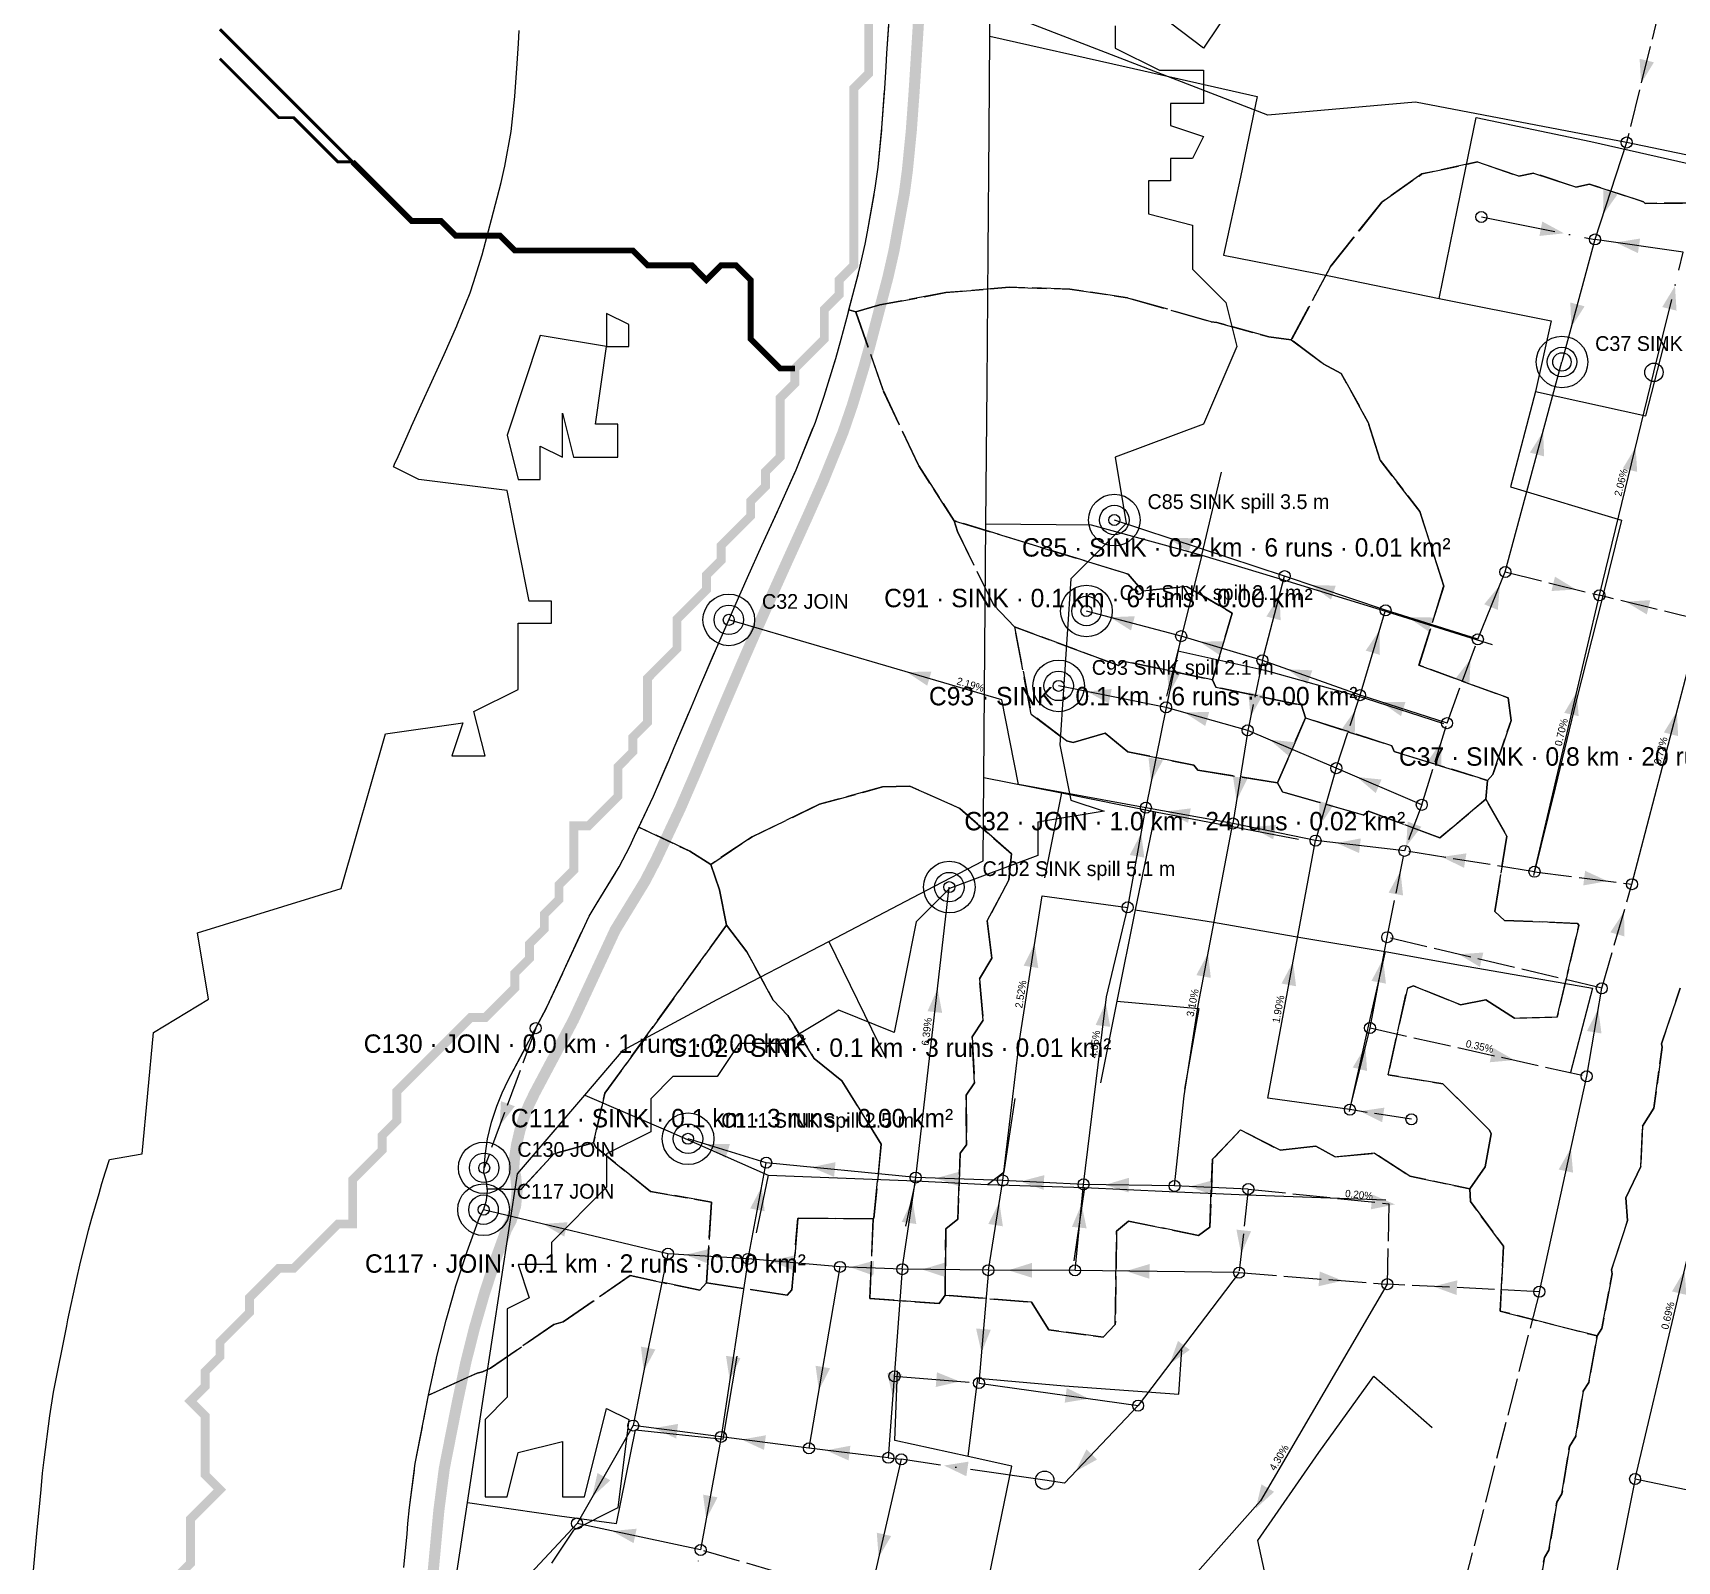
# Model space of a CAD drawing. Header units: metres. Extents: x 442821 to 452274, y 2561971 to 2571293.
# Drawn here: x 449825.1 to 450271.3, y 2568885.6 to 2569300.1 of the extents above; entities that cross this region are included whole.
import ezdxf
from ezdxf.enums import TextEntityAlignment as Align

# ---------------------------------------------------------------- set-up
doc = ezdxf.new("R2010")
doc.units = ezdxf.units.M
doc.header["$LTSCALE"] = 8
doc.linetypes.add('DASHDOT', pattern=[3.556, 2.54, -0.508, 0, -0.508])
doc.linetypes.add('DASHED', pattern=[1.524, 1.27, -0.254])
for name, color, linetype in [('A_ARROWS', 7, 'Continuous'), ('A_BUILT_2006', 252, 'Continuous'), ('A_CATCH_LABEL', 7, 'Continuous'), ('A_CATCHMENTS', 7, 'Continuous'), ('A_ENVELOPE', 3, 'Continuous'), ('A_GRADIENT', 8, 'Continuous'), ('A_JUNCTIONS', 8, 'Continuous'), ('A_MAIN_PIPE', 5, 'Continuous'), ('A_OUTLET_LABEL', 7, 'Continuous'), ('A_OUTLETS', 7, 'Continuous'), ('A_RUNS', 7, 'Continuous'), ('A_STREAMS', 5, 'Continuous'), ('A_WADI', 4, 'Continuous')]:
    doc.layers.add(name, color=color, linetype=linetype)

msp = doc.modelspace()

# ---------------------------------------------------------------- linework, layer by layer
at = {"layer": 'A_ARROWS', "color": 2}
for points in [[(450261.51, 2569286.41), (450261.1, 2569293.1), (450264.98, 2569292.15)], [(450117.42, 2569141.6), (450124.12, 2569141.89), (450123.09, 2569138.02)], [(450141.69, 2569134.99), (450148.4, 2569135.08), (450147.26, 2569131.25)], [(450165.58, 2569127.48), (450172.28, 2569127.21), (450170.94, 2569123.44)], [(450183.89, 2569116.35), (450183.81, 2569109.65), (450180.01, 2569110.89)], [(450190.87, 2569118.66), (450197.57, 2569118.6), (450196.35, 2569114.79)], [(450207.29, 2569107.84), (450207.31, 2569101.14), (450203.48, 2569102.32)], [(449951.78, 2569003.65), (449952.12, 2569010.35), (449955.88, 2569008.96)], [(450194.77, 2568982.33), (450188.19, 2568981.01), (450188.61, 2568984.99)], [(450152.98, 2568968.92), (450151.69, 2568975.5), (450155.67, 2568975.06)], [(450025.2, 2568967.04), (450031.75, 2568968.48), (450031.4, 2568964.49)], [(450046.88, 2568965.29), (450053.36, 2568967.04), (450053.2, 2568963.05)], [(450066.36, 2568964.69), (450072.79, 2568966.61), (450072.74, 2568962.61)], [(450089.79, 2568964.47), (450096.19, 2568966.46), (450096.18, 2568962.46)], [(450121.71, 2568964.25), (450128.13, 2568966.16), (450128.08, 2568962.16)], [(450180.53, 2568961.64), (450173.99, 2568960.14), (450174.3, 2568964.13)], [(450205.14, 2568960.07), (450211.63, 2568961.75), (450211.43, 2568957.76)], [(450082.52, 2568942.13), (450081.05, 2568948.67), (450085.04, 2568948.34)], [(449990.86, 2568937.1), (449990.12, 2568943.76), (449994.04, 2568943)], [(450014.2, 2568934.63), (450013.19, 2568941.26), (450017.14, 2568940.66)], [(450133.56, 2568939), (450135.84, 2568945.3), (450139.03, 2568942.88)], [(450038.39, 2568931.92), (450037.5, 2568938.57), (450041.44, 2568937.89)], [(450058.45, 2568930.08), (450056.93, 2568936.61), (450060.92, 2568936.31)], [(450076.65, 2568934.29), (450070.11, 2568932.81), (450070.43, 2568936.8)], [(450111.7, 2568929.64), (450105.09, 2568928.56), (450105.65, 2568932.52)], [(449993.58, 2568921.63), (450000.18, 2568922.79), (449999.67, 2568918.83)], [(450017.42, 2568918.55), (450024.02, 2568919.71), (450023.51, 2568915.74)], [(450040.33, 2568915.63), (450046.93, 2568916.86), (450046.45, 2568912.89)], [(450108.04, 2568909.89), (450111, 2568915.9), (450113.9, 2568913.15)], [(450072.37, 2568911.5), (450078.99, 2568912.55), (450078.41, 2568908.6)], [(449976.87, 2568902.94), (449978.32, 2568909.48), (449981.79, 2568907.49)], [(450156.97, 2568899.86), (450158.48, 2568906.39), (450161.93, 2568904.37)], [(450007.81, 2568896.93), (450006.98, 2568903.59), (450010.91, 2568902.88)], [(449982.27, 2568893.75), (449988.94, 2568894.36), (449988.11, 2568890.45)], [(450054.62, 2568886.59), (450054.11, 2568893.28), (450058.01, 2568892.38)]]:
    msp.add_solid(points, dxfattribs=at)
at = {"layer": 'A_ARROWS', "color": 4}
for points in [[(450251.18, 2569250.81), (450251.26, 2569257.51), (450255.07, 2569256.27)], [(450240.58, 2569245.75), (450233.91, 2569245.04), (450234.69, 2569248.96)], [(450254.6, 2569243.27), (450261.23, 2569244.34), (450260.65, 2569240.38)], [(450270.7, 2569231.48), (450271.12, 2569224.79), (450267.24, 2569225.74)], [(450242.57, 2569220.29), (450242.3, 2569226.99), (450246.17, 2569225.95)], [(450234.92, 2569191.94), (450235.19, 2569185.24), (450231.33, 2569186.28)], [(450260.02, 2569187.74), (450260.44, 2569181.05), (450256.55, 2569182)], [(450243.87, 2569149.13), (450237.18, 2569148.73), (450238.14, 2569152.61)], [(450223.19, 2569150.3), (450222.62, 2569143.61), (450218.92, 2569145.13)], [(450257.31, 2569145.83), (450264, 2569146.25), (450263.05, 2569142.37)], [(450133.42, 2569120.98), (450132.79, 2569127.66), (450136.7, 2569126.83)], [(450111.19, 2569121.45), (450117.86, 2569122.16), (450117.07, 2569118.23)], [(450155.53, 2569114.61), (450154.9, 2569121.28), (450158.81, 2569120.46)], [(450244.07, 2569121.46), (450244.55, 2569114.77), (450240.66, 2569115.68)], [(450137.62, 2569115.76), (450144.32, 2569115.95), (450143.23, 2569112.1)], [(450271.22, 2569116.06), (450271.55, 2569109.36), (450267.68, 2569110.37)], [(450160.69, 2569108.4), (450167.36, 2569107.72), (450165.79, 2569104.04)], [(450184.39, 2569098.27), (450191.06, 2569097.59), (450189.49, 2569093.91)], [(450252.41, 2569070.03), (450245.81, 2569068.86), (450246.31, 2569072.83)], [(450256.86, 2569061.73), (450257, 2569055.03), (450253.16, 2569056.14)], [(450249.87, 2569035.35), (450250.76, 2569028.7), (450246.82, 2569029.38)], [(450227.13, 2569021.47), (450220.45, 2569020.9), (450221.32, 2569024.81)], [(450242.46, 2568997.62), (450243.04, 2568990.94), (450239.13, 2568991.8)]]:
    msp.add_solid(points, dxfattribs=at)
at = {"layer": 'A_ARROWS', "color": 3}
for points in [[(450133.25, 2569163.14), (450139.95, 2569163.04), (450138.7, 2569159.24)], [(450163.39, 2569147.49), (450163.69, 2569140.79), (450159.82, 2569141.81)], [(450171.94, 2569150.34), (450178.64, 2569150.18), (450177.36, 2569146.39)], [(450190.54, 2569138.11), (450190.61, 2569131.41), (450186.78, 2569132.56)], [(450198.36, 2569141.55), (450205.06, 2569141.54), (450203.87, 2569137.72)], [(450215.24, 2569130.29), (450214.91, 2569123.59), (450211.15, 2569124.97)], [(450070.6, 2569040.87), (450071.85, 2569034.28), (450067.88, 2569034.74)], [(450070.12, 2568989.43), (450076.58, 2568991.22), (450076.45, 2568987.22)], [(450063.78, 2568983.63), (450064.84, 2568977.01), (450060.88, 2568977.59)], [(449963.54, 2568977.04), (449970.22, 2568977.5), (449969.3, 2568973.61)], [(450002.17, 2568968.66), (450008.68, 2568970.24), (450008.43, 2568966.25)], [(450273.31, 2568964.49), (450273.78, 2568957.8), (450269.89, 2568958.73)]]:
    msp.add_solid(points, dxfattribs=at)
at = {"layer": 'A_ARROWS', "color": 1}
for points in [[(450062.22, 2569126.75), (450068.92, 2569126.87), (450067.79, 2569123.03)], [(450128.53, 2569096.91), (450127.84, 2569103.58), (450131.76, 2569102.79)], [(450151.73, 2569091.82), (450150.75, 2569098.45), (450154.7, 2569097.82)], [(450132.64, 2569088.94), (450139.3, 2569089.77), (450138.58, 2569085.83)], [(450174.32, 2569085.04), (450174.15, 2569091.74), (450178, 2569090.64)], [(450155.8, 2569084.62), (450162.47, 2569085.28), (450161.67, 2569081.36)], [(450197.77, 2569079.49), (450198.15, 2569086.18), (450201.89, 2569084.78)], [(450125.87, 2569083.06), (450126.69, 2569076.41), (450122.76, 2569077.12)], [(450178.85, 2569080.37), (450185.44, 2569081.62), (450184.98, 2569077.65)], [(450207.46, 2569076.6), (450214.1, 2569077.56), (450213.46, 2569073.61)], [(450196.21, 2569072.79), (450196.91, 2569066.12), (450192.99, 2569066.9)], [(450096.93, 2569053.1), (450097.92, 2569046.47), (450093.97, 2569047.08)], [(450143.99, 2569050.44), (450144.75, 2569043.78), (450140.82, 2569044.53)], [(450167.07, 2569048.16), (450167.87, 2569041.51), (450163.93, 2569042.24)], [(450191.49, 2569048.89), (450192.27, 2569042.23), (450188.34, 2569042.97)], [(450212.01, 2569050.19), (450218.7, 2569050.66), (450217.77, 2569046.76)], [(450116.25, 2569037.11), (450117.46, 2569030.51), (450113.49, 2569031)], [(450186.73, 2569025.21), (450187.13, 2569018.52), (450183.25, 2569019.48)], [(450185.21, 2569007.61), (450191.84, 2569008.59), (450191.23, 2569004.64)], [(450007.56, 2568998.71), (450014.26, 2568998.75), (450013.09, 2568994.93)], [(450036.35, 2568992.43), (450042.92, 2568993.79), (450042.52, 2568989.81)], [(450093.07, 2568988.58), (450099.56, 2568990.27), (450099.36, 2568986.28)], [(450022.89, 2568987.15), (450023.68, 2568980.49), (450019.75, 2568981.22)], [(450116.09, 2568987.66), (450122.53, 2568989.55), (450122.46, 2568985.55)], [(450138.91, 2568987.17), (450145.39, 2568988.9), (450145.23, 2568984.9)], [(450087.36, 2568983.03), (450088.32, 2568976.39), (450084.37, 2568977.03)], [(450109.68, 2568982.41), (450111.04, 2568975.85), (450107.06, 2568976.24)]]:
    msp.add_solid(points, dxfattribs=at)
at = {"layer": 'A_BUILT_2006', "color": 252}
for points in [[(450084.82, 2569299.19), (450085, 2569320.81)], [(450084.61, 2569273.26), (450084.82, 2569299.19)], [(450084.82, 2569299.19), (450121.74, 2569290.94)], [(450121.74, 2569290.94), (450157.28, 2569282.86)], [(450157.28, 2569282.86), (450152.84, 2569261.02)], [(450211.68, 2569252.53), (450216.71, 2569277.13)], [(450216.71, 2569277.13), (450247.87, 2569270.64)], [(450084.33, 2569240.57), (450084.61, 2569273.26)], [(450247.87, 2569270.64), (450276.3, 2569264.28)], [(450152.84, 2569261.02), (450148.17, 2569239.82)], [(450206.7, 2569228.06), (450211.68, 2569252.53)], [(450084.04, 2569204.72), (450084.33, 2569240.57)], [(450148.17, 2569239.82), (450177.34, 2569234.17)], [(450177.34, 2569234.17), (450206.7, 2569228.06)], [(450206.7, 2569228.06), (450237.06, 2569221.97)], [(450237.06, 2569221.97), (450232.83, 2569202.83)], [(450262.79, 2569196.24), (450268.31, 2569217.71)], [(450083.72, 2569166.92), (450084.04, 2569204.72)], [(450232.83, 2569202.83), (450226.07, 2569177.03)], [(450232.83, 2569202.83), (450262.79, 2569196.24)], [(450142.31, 2569158.46), (450147.63, 2569180.93)], [(450226.07, 2569177.03), (450256.17, 2569167.93)], [(450083.44, 2569133.15), (450083.72, 2569166.92)], [(450083.72, 2569166.92), (450112.3, 2569166.69)], [(450112.3, 2569166.69), (450142.31, 2569158.46)], [(450256.17, 2569167.93), (450250.99, 2569147.1)], [(450142.31, 2569158.46), (450135.76, 2569132.46)], [(450142.31, 2569158.46), (450165.66, 2569151.44)], [(450165.66, 2569151.44), (450189.51, 2569144.09)], [(450250.99, 2569147.1), (450243.88, 2569118.93)], [(450189.51, 2569144.09), (450221.13, 2569134.18)], [(450083.15, 2569098.15), (450083.44, 2569133.15)], [(450135.76, 2569132.46), (450132.76, 2569120.19)], [(450135.76, 2569132.46), (450159.36, 2569127.29)], [(450159.36, 2569127.29), (450186.62, 2569119.62)], [(450186.62, 2569119.62), (450207.92, 2569112.75)], [(450243.88, 2569118.93), (450238.2, 2569095.3)], [(450082.96, 2569075.55), (450083.15, 2569098.15)], [(450083.15, 2569098.15), (450104.21, 2569093.99)], [(450104.21, 2569093.99), (450099.61, 2569070.95)], [(450104.21, 2569093.99), (450129.77, 2569088.83)], [(450238.2, 2569095.3), (450232.35, 2569071.56)], [(450129.77, 2569088.83), (450124.25, 2569062.27)], [(450129.77, 2569088.83), (450168.57, 2569081.38)], [(450067.67, 2569067.54), (450082.96, 2569075.55)], [(450041.09, 2569053.62), (450067.67, 2569067.54)], [(450124.25, 2569062.27), (450119.24, 2569037.45)], [(450124.25, 2569062.27), (450145.45, 2569058.89)], [(450145.45, 2569058.89), (450169.21, 2569054.78)], [(450010.83, 2569037.91), (450041.09, 2569053.62)], [(450041.09, 2569053.62), (450056.55, 2569022.03)], [(450169.21, 2569054.78), (450192.05, 2569050.91)], [(450192.05, 2569050.91), (450187.12, 2569029.03)], [(450192.05, 2569050.91), (450213.51, 2569047.08), (450217.2, 2569046.44)], [(450217.2, 2569046.44), (450248.32, 2569040.97)], [(450248.32, 2569040.97), (450242.35, 2569018.13)], [(449985.29, 2569024.17), (450010.83, 2569037.91)], [(450119.24, 2569037.45), (450114.79, 2569015.3)], [(450119.24, 2569037.45), (450141.52, 2569035.46)], [(450141.52, 2569035.46), (450137.63, 2569013.58)], [(450187.12, 2569029.03), (450182.32, 2569007.56)], [(449974.89, 2569012.01), (449985.29, 2569024.17)], [(449956.61, 2568990.64), (449974.89, 2569012.01)], [(449974.89, 2569012.01), (449997.41, 2569002.25)], [(450088.7, 2568991.21), (450091.64, 2569011.07)], [(449997.41, 2569002.25), (450024.63, 2568990.29)], [(449952.11, 2568960.98), (449956.61, 2568990.64)], [(450024.63, 2568990.29), (450021.37, 2568974.6)], [(450024.63, 2568990.29), (450064.6, 2568988.7)], [(450084.17, 2568987.76), (450088.7, 2568991.21)], [(450064.6, 2568988.7), (450061.94, 2568976.41)], [(450064.6, 2568988.7), (450084.17, 2568987.76)], [(450084.17, 2568987.76), (450110.5, 2568986.88)], [(450110.5, 2568986.88), (450107.57, 2568967.07)], [(450110.5, 2568986.88), (450133.42, 2568985.85)], [(450133.42, 2568985.85), (450154.54, 2568984.96)], [(450154.54, 2568984.96), (450192.22, 2568983.54)], [(449947.61, 2568931.32), (449952.11, 2568960.98)], [(450012.39, 2568918.65), (450016.18, 2568941.15)], [(450136.03, 2568930.89), (450136.92, 2568942.96)], [(450059.03, 2568918.27), (450059.77, 2568937.15)], [(450078.88, 2568913.94), (450081.49, 2568935.21)], [(450081.49, 2568935.21), (450105.01, 2568933.12)], [(450105.01, 2568933.12), (450136.03, 2568930.89)], [(450174.04, 2568915.03), (450188.99, 2568935.78)], [(450188.99, 2568935.78), (450204.85, 2568921.78)], [(449943.09, 2568901.51), (449947.61, 2568931.32)], [(449983.49, 2568895.8), (449988.64, 2568921.2)], [(449988.64, 2568921.2), (450012.39, 2568918.65)], [(450078.88, 2568913.94), (450059.03, 2568918.27)], [(450157.47, 2568891.16), (450174.04, 2568915.03)], [(450090.78, 2568911.35), (450078.88, 2568913.94)], [(450083.94, 2568878.29), (450090.78, 2568911.35)], [(449937.84, 2568866.9), (449943.09, 2568901.51)], [(449943.09, 2568901.51), (449967.97, 2568897.82)], [(449967.97, 2568897.82), (449983.49, 2568895.8)], [(450162.04, 2568870.39), (450157.47, 2568891.16)]]:
    msp.add_lwpolyline(points, dxfattribs=at)
at = {"layer": 'A_CATCHMENTS', "color": 2, "linetype": 'DASHED'}
for points in [[(450277.96, 2569253.96), (450262.62, 2569253.87), (450262.17, 2569254.34), (450247.53, 2569259.12), (450243.79, 2569258.27), (450232.33, 2569262.11), (450228.36, 2569261.23), (450217.14, 2569265.11), (450202.03, 2569261.85), (450191.24, 2569254.32), (450177.25, 2569236.76), (450166.56, 2569216.83), (450160.52, 2569217.65), (450146.35, 2569221.56), (450144.81, 2569221.78), (450122.14, 2569228.27), (450106.45, 2569230.64), (450090.02, 2569231.11), (450072.85, 2569229.67), (450054.95, 2569226.33), (450048.42, 2569224.49), (450046.54, 2569225.04), (450049.35, 2569235.7), (450050.96, 2569242.78), (450051.57, 2569246.16), (450053.71, 2569257.97), (450054.46, 2569263.73), (450055.51, 2569274.35), (450056.28, 2569285.03), (450056.65, 2569291), (450056.87, 2569294.53), (450057.63, 2569306.5)], [(449925.8, 2568883.8), (449926.65, 2568892.98), (449926.9, 2568895.74), (449927.31, 2568900.15), (449928.86, 2568912.05), (449932.42, 2568930.12), (449932.51, 2568930.56), (449945.67, 2568936.6), (449947.15, 2568936.96), (449949.31, 2568937.91), (449966.43, 2568949.73), (449969.03, 2568950.49), (449987.22, 2568963.01), (450006.06, 2568959.05), (450007.88, 2568961.06), (450029.79, 2568957.71), (450031.04, 2568959.19), (450032.72, 2568978.53), (450032.85, 2568978.63), (450053.08, 2568978.43), (450052.26, 2568956.83), (450070.99, 2568955.44), (450072.62, 2568957.75), (450096.12, 2568955.8), (450100.75, 2568948.28), (450115.58, 2568946.31), (450118.83, 2568949.77), (450119.18, 2568975.09), (450122.4, 2568977.81), (450141.43, 2568973.91), (450144.46, 2568976.17), (450145.23, 2568994.58), (450152.8, 2569002.53), (450163.57, 2568997.02), (450173.21, 2568998.1), (450178.49, 2568995.22), (450189.19, 2568996.23), (450198.74, 2568990), (450215.02, 2568986.54), (450215.21, 2568983.09), (450224.17, 2568970.98), (450223.29, 2568953.39), (450249.54, 2568946.64), (450247.32, 2568934.05), (450245.79, 2568931.66), (450243.75, 2568919.43), (450242.04, 2568916.67), (450240.03, 2568903.84), (450238.64, 2568901.59), (450236.51, 2568888.57), (450235.25, 2568886.52), (450232.99, 2568873.31)]]:
    msp.add_lwpolyline(points, dxfattribs=at)
at = {"layer": 'A_CATCHMENTS', "color": 4, "linetype": 'DASHED'}
msp.add_lwpolyline([(450272.12, 2569040.96), (450267.02, 2569025.89), (450267.24, 2569025.02), (450264.97, 2569008.4), (450261.92, 2569003.55), (450261.39, 2568992.6), (450257.37, 2568984.13), (450257.84, 2568977.97), (450253.44, 2568964.56), (450253.65, 2568963.49), (450250.88, 2568948.68), (450249.54, 2568946.64), (450223.29, 2568953.39), (450224.17, 2568970.98), (450215.21, 2568983.09), (450215.02, 2568986.54), (450219.2, 2568992.5), (450220.82, 2569001.47), (450220.35, 2569002.5), (450220.35, 2569002.5), (450207.73, 2569015.07), (450192.84, 2569017.47), (450198.08, 2569041.03), (450199.72, 2569041.62), (450212.49, 2569036.48), (450219.34, 2569037.85), (450227.11, 2569032.86), (450238.72, 2569033.14), (450244.65, 2569058.04), (450244.22, 2569058.55), (450224.47, 2569059.39), (450221.81, 2569061.83), (450225.08, 2569082.24), (450219.33, 2569092.24), (450219.81, 2569097.35), (450221.3, 2569098.96), (450226.22, 2569113.63), (450225.39, 2569119.72), (450201.23, 2569128.58), (450207.97, 2569150.06), (450201.48, 2569170.33), (450190.67, 2569184.18), (450187.48, 2569194.48), (450180.1, 2569207.71), (450175.2, 2569210.39), (450166.56, 2569216.83), (450177.25, 2569236.76), (450191.24, 2569254.32), (450202.03, 2569261.85), (450217.14, 2569265.11), (450228.36, 2569261.23), (450232.33, 2569262.11), (450243.79, 2569258.27), (450247.53, 2569259.12), (450262.17, 2569254.34), (450262.62, 2569253.87), (450277.96, 2569253.96)], dxfattribs=at)
at = {"layer": 'A_CATCHMENTS', "color": 3, "linetype": 'DASHED'}
for points in [[(450146.11, 2569122.67), (450145.17, 2569124.59), (450150.56, 2569142.69), (450138.26, 2569149.99), (450126.2, 2569148.74), (450122.29, 2569153.33), (450075.14, 2569167.79), (450065.48, 2569182.65), (450055.8, 2569203.25), (450048.42, 2569224.49), (450054.95, 2569226.33), (450072.85, 2569229.67), (450090.02, 2569231.11), (450106.45, 2569230.64), (450122.14, 2569228.27), (450144.81, 2569221.78), (450146.35, 2569221.56), (450160.52, 2569217.65), (450166.56, 2569216.83), (450175.2, 2569210.39), (450180.1, 2569207.71), (450187.48, 2569194.48), (450190.67, 2569184.18), (450201.48, 2569170.33), (450207.97, 2569150.06), (450201.23, 2569128.58), (450225.39, 2569119.72), (450226.22, 2569113.63), (450221.3, 2569098.96), (450219.81, 2569097.35), (450194.46, 2569105.2), (450193.84, 2569106.72), (450170.42, 2569114.34), (450169.35, 2569117.76), (450146.11, 2569122.67)], [(450055.32, 2568998.69), (450044.62, 2569015.9), (450037.16, 2569021.95), (450029.94, 2569033.57), (450026.01, 2569037.75), (450018.86, 2569050.82), (450013.37, 2569058.05), (450011.41, 2569067.65), (450009.05, 2569074.57), (450020.27, 2569082.03), (450038.58, 2569090.87), (450055.67, 2569095.57), (450063.03, 2569095.83), (450076.65, 2569089.76), (450090.7, 2569077.41), (450089.98, 2569070.37), (450084.04, 2569059.24), (450085.3, 2569049.15), (450081.95, 2569043.51), (450082.96, 2569032.3), (450079.99, 2569027.77), (450080.65, 2569015.27), (450078.33, 2569011.99), (450078.46, 2568998.5), (450076.72, 2568996.21), (450076.11, 2568978.29), (450072.83, 2568975.72), (450072.62, 2568957.75), (450070.99, 2568955.44), (450052.26, 2568956.83), (450053.08, 2568978.43), (450053.33, 2568978.58), (450055.32, 2568998.69)], [(449966.47, 2568996.04), (449977.21, 2568999.02), (449977.9, 2568997.87), (449992.67, 2568985.86), (450009.24, 2568982.97), (450009.28, 2568982.93), (450007.88, 2568961.06), (450006.06, 2568959.05), (449987.22, 2568963.01), (449969.03, 2568950.49), (449966.43, 2568949.73), (449949.31, 2568937.91), (449947.15, 2568936.96), (449945.67, 2568936.6), (449932.51, 2568930.56), (449934.83, 2568941.41), (449937.22, 2568950.89), (449939.16, 2568957.63), (449939.92, 2568960.29), (449942.95, 2568969.59), (449946.28, 2568978.78), (449947.48, 2568981.02), (449948.22, 2568983.46), (449948.47, 2568985.99), (449948.41, 2568986.55), (449957.54, 2568986.42), (449966.47, 2568996.04)]]:
    msp.add_lwpolyline(points, close=True, dxfattribs=at)
at = {"layer": 'A_CATCHMENTS', "color": 1, "linetype": 'DASHED'}
for points in [[(450080.65, 2569015.27), (450079.99, 2569027.77), (450082.96, 2569032.3), (450081.95, 2569043.51), (450085.3, 2569049.15), (450084.04, 2569059.24), (450089.98, 2569070.37), (450090.7, 2569077.41), (450076.65, 2569089.76), (450063.03, 2569095.83), (450055.67, 2569095.57), (450038.58, 2569090.87), (450020.27, 2569082.03), (450009.05, 2569074.57), (450003.41, 2569078.12), (449989.55, 2569084.67), (449993.5, 2569093.08), (449997.75, 2569102.89), (449999.17, 2569106.29), (450003.81, 2569117.35), (450006.09, 2569122.73), (450010.34, 2569132.63), (450014.65, 2569142.5), (450015.59, 2569144.61), (450019.03, 2569152.35), (450022.95, 2569161.04), (450027.91, 2569171.95), (450032.2, 2569181.63), (450032.94, 2569183.45), (450037.44, 2569194.57), (450039.85, 2569201.56), (450042.95, 2569211.77), (450044.44, 2569217.06), (450046.3, 2569224.09), (450046.54, 2569225.04), (450048.42, 2569224.49), (450055.8, 2569203.25), (450065.48, 2569182.65), (450075.14, 2569167.79), (450075.98, 2569164.84), (450085.85, 2569144.89), (450091.48, 2569139), (450096.04, 2569115.33), (450105.6, 2569108.05), (450107.36, 2569107.67), (450116.06, 2569110.2), (450122.22, 2569105.1), (450140.14, 2569101.49), (450141.18, 2569100.13), (450162.88, 2569096.69), (450164.21, 2569094.22), (450186.2, 2569087.93), (450187.53, 2569089.03), (450206.91, 2569081.76), (450219.33, 2569092.24), (450225.08, 2569082.24), (450221.81, 2569061.83), (450224.47, 2569059.39), (450244.22, 2569058.55), (450244.65, 2569058.04), (450238.72, 2569033.14), (450227.11, 2569032.86), (450219.34, 2569037.85), (450212.49, 2569036.48), (450199.72, 2569041.62), (450198.08, 2569041.03), (450192.84, 2569017.47), (450207.73, 2569015.07), (450220.35, 2569002.5), (450220.82, 2569001.47), (450219.2, 2568992.5), (450215.02, 2568986.54), (450198.74, 2568990), (450189.19, 2568996.23), (450178.49, 2568995.22), (450173.21, 2568998.1), (450163.57, 2568997.02), (450152.8, 2569002.53), (450145.23, 2568994.58), (450144.46, 2568976.17), (450141.43, 2568973.91), (450122.4, 2568977.81), (450119.18, 2568975.09), (450118.83, 2568949.77), (450115.58, 2568946.31), (450100.75, 2568948.28), (450096.12, 2568955.8), (450072.62, 2568957.75), (450072.83, 2568975.72), (450076.11, 2568978.29), (450076.72, 2568996.21), (450078.46, 2568998.5), (450078.33, 2569011.99), (450080.65, 2569015.27)], [(450029.79, 2568957.71), (450007.88, 2568961.06), (450009.28, 2568982.93), (450009.24, 2568982.97), (449992.67, 2568985.86), (449977.9, 2568997.87), (449977.21, 2568999.02), (449980.29, 2569012.47), (450013.37, 2569058.05), (450018.86, 2569050.82), (450026.01, 2569037.75), (450029.94, 2569033.57), (450037.16, 2569021.95), (450044.62, 2569015.9), (450055.32, 2568998.69), (450053.33, 2568978.58), (450053.08, 2568978.43), (450032.85, 2568978.63), (450032.72, 2568978.53), (450031.04, 2568959.19), (450029.79, 2568957.71)]]:
    msp.add_lwpolyline(points, close=True, dxfattribs=at)
at = {"layer": 'A_CATCHMENTS', "color": 2, "linetype": 'DASHED'}
for points in [[(450145.17, 2569124.59), (450121.15, 2569129.69), (450119.71, 2569128.5), (450091.48, 2569139), (450085.85, 2569144.89), (450075.98, 2569164.84), (450075.14, 2569167.79), (450122.29, 2569153.33), (450126.2, 2569148.74), (450138.26, 2569149.99), (450150.56, 2569142.69), (450145.17, 2569124.59)], [(450206.91, 2569081.76), (450187.53, 2569089.03), (450186.2, 2569087.93), (450164.21, 2569094.22), (450162.88, 2569096.69), (450170.42, 2569114.34), (450193.84, 2569106.72), (450194.46, 2569105.2), (450219.81, 2569097.35), (450219.33, 2569092.24), (450206.91, 2569081.76)], [(450003.41, 2569078.12), (450009.05, 2569074.57), (450011.41, 2569067.65), (450013.37, 2569058.05), (449980.29, 2569012.47), (449977.21, 2568999.02), (449966.47, 2568996.04), (449957.54, 2568986.42), (449948.41, 2568986.55), (449948.22, 2568988.52), (449947.48, 2568990.96), (449947.82, 2568995.55), (449948.51, 2569000.11), (449949.57, 2569004.6), (449950.97, 2569008.99), (449952.41, 2569012.57), (449954.08, 2569016.04), (449964.6, 2569035.87), (449976.05, 2569060.53), (449977.99, 2569063.7), (449984.24, 2569073.94), (449987.08, 2569079.4), (449988.4, 2569082.22), (449989.55, 2569084.67), (450003.41, 2569078.12)]]:
    msp.add_lwpolyline(points, close=True, dxfattribs=at)
at = {"layer": 'A_CATCHMENTS', "color": 4, "linetype": 'DASHED'}
msp.add_lwpolyline([(450170.42, 2569114.34), (450162.88, 2569096.69), (450141.18, 2569100.13), (450140.14, 2569101.49), (450122.22, 2569105.1), (450116.06, 2569110.2), (450107.36, 2569107.67), (450105.6, 2569108.05), (450096.04, 2569115.33), (450091.48, 2569139), (450119.71, 2569128.5), (450121.15, 2569129.69), (450145.17, 2569124.59), (450146.11, 2569122.67), (450169.35, 2569117.76), (450170.42, 2569114.34)], close=True, dxfattribs=at)
at = {"layer": 'A_CATCHMENTS', "color": 3, "linetype": 'DASHED'}
msp.add_lwpolyline([(450232.99, 2568873.31), (450235.25, 2568886.52), (450236.51, 2568888.57), (450238.64, 2568901.59), (450240.03, 2568903.84), (450242.04, 2568916.67), (450243.75, 2568919.43), (450245.79, 2568931.66), (450247.32, 2568934.05), (450249.54, 2568946.64), (450250.88, 2568948.68), (450253.65, 2568963.49), (450253.44, 2568964.56), (450257.84, 2568977.97), (450257.37, 2568984.13), (450261.39, 2568992.6), (450261.92, 2569003.55), (450264.97, 2569008.4), (450267.24, 2569025.02), (450267.02, 2569025.89), (450272.12, 2569040.96)], dxfattribs=at)
at = {"layer": 'A_ENVELOPE', "color": 3}
msp.add_lwpolyline([(449925.8, 2568883.8), (449926.65, 2568892.98), (449926.9, 2568895.74), (449927.31, 2568900.15), (449928.86, 2568912.05), (449932.42, 2568930.12), (449934.83, 2568941.41), (449937.22, 2568950.89), (449939.16, 2568957.63), (449939.92, 2568960.29), (449942.95, 2568969.59), (449946.28, 2568978.78), (449947.48, 2568981.02), (449948.22, 2568983.46), (449948.47, 2568985.99), (449948.22, 2568988.52), (449947.48, 2568990.96), (449947.82, 2568995.55), (449948.51, 2569000.11), (449949.57, 2569004.6), (449950.97, 2569008.99), (449952.41, 2569012.57), (449954.08, 2569016.04), (449964.6, 2569035.87), (449976.05, 2569060.53), (449977.99, 2569063.7), (449984.24, 2569073.94), (449987.08, 2569079.4), (449988.4, 2569082.22), (449993.5, 2569093.08), (449997.75, 2569102.89), (449999.17, 2569106.29), (450003.81, 2569117.35), (450006.09, 2569122.73), (450010.34, 2569132.63), (450014.65, 2569142.5), (450015.59, 2569144.61), (450019.03, 2569152.35), (450022.95, 2569161.04), (450027.91, 2569171.95), (450032.2, 2569181.63), (450032.94, 2569183.45), (450037.44, 2569194.57), (450039.85, 2569201.56), (450042.95, 2569211.77), (450044.44, 2569217.06), (450046.3, 2569224.09), (450049.35, 2569235.7), (450050.96, 2569242.78), (450051.57, 2569246.16), (450053.71, 2569257.97), (450054.46, 2569263.73), (450055.51, 2569274.35), (450056.28, 2569285.03), (450056.65, 2569291), (450056.87, 2569294.53), (450057.63, 2569306.5)], dxfattribs=at)
at = {"layer": 'A_JUNCTIONS'}
for centre in [(450257.57, 2569270.39), (450218.16, 2569250.2), (450248.99, 2569244.09), (450118.57, 2569167.97), (450224.66, 2569153.9), (450164.77, 2569152.76), (450250.2, 2569147.56), (450013.95, 2569140.9), (450111, 2569143.3), (450192.16, 2569143.49), (450136.7, 2569136.48), (450217.2, 2569135.64), (450158.76, 2569129.91), (450103.45, 2569122.99), (450185.23, 2569120.47), (450132.61, 2569117.17), (450154.76, 2569110.93), (450208.85, 2569112.88), (450178.79, 2569100.67), (450127.13, 2569089.94), (450201.99, 2569090.73), (450150.75, 2569085.66), (450173.17, 2569081.03), (450197.3, 2569078.23), (450232.58, 2569072.57), (450259.02, 2569069.19), (450073.79, 2569068.41), (450122.19, 2569062.9), (450192.61, 2569054.81), (450250.84, 2569040.95), (449961.56, 2569030.14), (450187.96, 2569030.19), (450246.74, 2569017.1), (450182.48, 2569008.04), (450199.19, 2569005.42), (450002.9, 2569000.14), (450024.11, 2568993.65), (449947.58, 2568992.25), (450064.66, 2568989.62), (450088.3, 2568988.82), (450110.21, 2568987.76), (450134.91, 2568987.33), (450154.91, 2568986.5), (449947.41, 2568980.89), (449997.45, 2568968.96), (450019.22, 2568967.56), (450044.12, 2568965.39), (450061.02, 2568964.75), (450084.38, 2568964.48), (450107.9, 2568964.44), (450152.42, 2568963.82), (450192.62, 2568960.7), (450233.9, 2568958.64), (450058.91, 2568935.72), (450081.83, 2568933.88), (450125.02, 2568927.76), (449988.01, 2568922.35), (450011.85, 2568919.27), (450035.69, 2568916.18), (450057.23, 2568913.61), (450060.76, 2568913.19), (450259.88, 2568907.87), (449972.77, 2568895.78), (450006.3, 2568888.61)]:
    msp.add_circle(centre, 1.5, dxfattribs=at)
at = {"layer": 'A_JUNCTIONS', "color": 30}
for centre in [(450240.03, 2569210.86), (450264.98, 2569208.05), (450099.68, 2568907.51)]:
    msp.add_circle(centre, 2.5, dxfattribs=at)
at = {"layer": 'A_MAIN_PIPE', "color": 5, "const_width": 3}
msp.add_lwpolyline([(450065.61, 2569306.01), (450064.86, 2569294.02), (450064.64, 2569290.5), (450064.26, 2569284.49), (450063.48, 2569273.67), (450062.41, 2569262.82), (450061.61, 2569256.74), (450059.44, 2569244.74), (450058.8, 2569241.18), (450057.12, 2569233.79), (450054.03, 2569222.05), (450052.16, 2569214.95), (450050.63, 2569209.52), (450047.46, 2569199.09), (450044.94, 2569191.77), (450040.35, 2569180.45), (450039.57, 2569178.51), (450035.19, 2569168.64), (450030.24, 2569157.74), (450026.33, 2569149.08), (450022.9, 2569141.36), (450021.97, 2569139.28), (450017.68, 2569129.45), (450013.45, 2569119.59), (450011.19, 2569114.25), (450006.55, 2569103.19), (450005.11, 2569099.76), (450000.8, 2569089.79), (449995.64, 2569078.82), (449994.25, 2569075.86), (449991.22, 2569070.01), (449984.82, 2569059.53), (449983.12, 2569056.75), (449971.76, 2569032.3), (449961.22, 2569012.43), (449959.73, 2569009.34), (449958.5, 2569006.28), (449957.28, 2569002.46), (449956.38, 2568998.59), (449955.77, 2568994.66), (449955.57, 2568991.86), (449956.1, 2568990.09), (449956.51, 2568985.99), (449956.1, 2568981.89), (449954.91, 2568977.94), (449954.54, 2568977.25), (449953.61, 2568975.51), (449950.61, 2568967.26), (449950.51, 2568966.98), (449947.57, 2568957.94), (449946.85, 2568955.42), (449944.94, 2568948.81), (449942.62, 2568939.6), (449940.26, 2568928.52), (449936.76, 2568910.76), (449935.27, 2568899.26), (449934.87, 2568895.01), (449934.61, 2568892.24), (449933.76, 2568883.06)], dxfattribs=at)
at = {"layer": 'A_OUTLETS', "color": 1}
for centre, radius in [((450240.03, 2569210.86), 7), ((450240.03, 2569210.86), 4), ((450118.57, 2569167.97), 7), ((450118.57, 2569167.97), 4), ((450111, 2569143.3), 7), ((450111, 2569143.3), 4), ((450103.45, 2569122.99), 7), ((450103.45, 2569122.99), 4), ((450073.79, 2569068.41), 7), ((450073.79, 2569068.41), 4), ((450002.9, 2569000.14), 7), ((450002.9, 2569000.14), 4)]:
    msp.add_circle(centre, radius, dxfattribs=at)
at = {"layer": 'A_OUTLETS', "color": 5}
for centre, radius in [((450013.95, 2569140.9), 7), ((450013.95, 2569140.9), 4), ((449947.58, 2568992.25), 7), ((449947.58, 2568992.25), 4), ((449947.41, 2568980.89), 7), ((449947.41, 2568980.89), 4)]:
    msp.add_circle(centre, radius, dxfattribs=at)
at = {"layer": 'A_RUNS', "color": 2}
for points in [[(450257.57, 2569270.39), (450200.31, 2569281.33), (450160.19, 2569277.78), (450058.29, 2569317.23), (450067.54, 2569446.16), (450069.47, 2569511.78)], [(450303.2, 2569260.93), (450257.57, 2569270.39)], [(450136.7, 2569136.48), (450111, 2569143.3)], [(450158.76, 2569129.91), (450136.7, 2569136.48)], [(450185.23, 2569120.47), (450158.76, 2569129.91)], [(450208.85, 2569112.88), (450185.23, 2569120.47)], [(449997.45, 2568968.96), (449992.14, 2568943.72), (449988.01, 2568922.35)], [(450019.22, 2568967.56), (450011.85, 2568919.27)], [(450044.12, 2568965.39), (450019.22, 2568967.56)], [(450044.12, 2568965.39), (450035.69, 2568916.18)], [(450061.02, 2568964.75), (450044.12, 2568965.39)], [(450061.02, 2568964.75), (450057.23, 2568913.61)], [(450084.38, 2568964.48), (450061.02, 2568964.75)], [(450084.38, 2568964.48), (450081.83, 2568933.88)], [(450107.9, 2568964.44), (450084.38, 2568964.48)], [(450152.42, 2568963.82), (450107.9, 2568964.44)], [(450152.42, 2568963.82), (450125.02, 2568927.76)], [(450192.62, 2568960.7), (450158.2, 2568901.96), (450129.84, 2568869.94)], [(450081.83, 2568933.88), (450125.02, 2568927.76)], [(450125.02, 2568927.76), (450105.04, 2568906.73), (450099.68, 2568907.51)], [(449988.01, 2568922.35), (449972.77, 2568895.78)], [(450011.85, 2568919.27), (449988.01, 2568922.35)], [(450011.85, 2568919.27), (450006.3, 2568888.61)], [(450035.69, 2568916.18), (450011.85, 2568919.27)], [(450057.23, 2568913.61), (450035.69, 2568916.18)], [(450060.76, 2568913.19), (450052.03, 2568875.36)], [(449972.77, 2568895.78), (449960.15, 2568882.2), (449951.09, 2568852.78), (449954.41, 2568819.72), (449963.64, 2568787.15), (449980.65, 2568776.98)], [(450006.3, 2568888.61), (449972.77, 2568895.78)]]:
    msp.add_lwpolyline(points, dxfattribs=at)
at = {"layer": 'A_RUNS', "color": 2, "linetype": 'DASHED'}
for points in [[(450269.81, 2569320.15), (450257.57, 2569270.39)], [(450178.79, 2569100.67), (450185.23, 2569120.47)], [(450201.99, 2569090.73), (450208.85, 2569112.88)], [(449961.56, 2569030.14), (449947.58, 2568992.25)], [(450154.91, 2568986.5), (450152.42, 2568963.82)], [(450154.91, 2568986.5), (450193.01, 2568982.52), (450192.62, 2568960.7)], [(450152.42, 2568963.82), (450192.62, 2568960.7)], [(450233.9, 2568958.64), (450192.62, 2568960.7)], [(450233.9, 2568958.64), (450209.83, 2568864.95), (450208.13, 2568791.77)], [(450057.23, 2568913.61), (450060.76, 2568913.19)], [(450052.03, 2568875.36), (450006.3, 2568888.61)]]:
    msp.add_lwpolyline(points, dxfattribs=at)
at = {"layer": 'A_RUNS', "color": 4}
for points in [[(450257.57, 2569270.39), (450248.99, 2569244.09)], [(450248.99, 2569244.09), (450240.03, 2569210.86)], [(450272.93, 2569240.62), (450248.99, 2569244.09)], [(450224.66, 2569153.9), (450240.03, 2569210.86)], [(450250.2, 2569147.56), (450264.98, 2569208.05)], [(450217.2, 2569135.64), (450224.66, 2569153.9)], [(450232.58, 2569072.57), (450250.2, 2569147.56)], [(450259.02, 2569069.19), (450277.68, 2569140.86)], [(450136.7, 2569136.48), (450132.61, 2569117.17)], [(450132.61, 2569117.17), (450103.45, 2569122.99)], [(450154.76, 2569110.93), (450132.61, 2569117.17)], [(450178.79, 2569100.67), (450154.76, 2569110.93)], [(450201.99, 2569090.73), (450178.79, 2569100.67)], [(450246.74, 2569017.1), (450250.84, 2569040.95)], [(450233.9, 2568958.64), (450246.74, 2569017.1)]]:
    msp.add_lwpolyline(points, dxfattribs=at)
at = {"layer": 'A_RUNS', "color": 4, "linetype": 'DASHDOT'}
for points in [[(450218.16, 2569250.2), (450248.99, 2569244.09)], [(450264.98, 2569208.05), (450272.93, 2569240.62)]]:
    msp.add_lwpolyline(points, dxfattribs=at)
at = {"layer": 'A_RUNS', "color": 3}
for points in [[(450164.77, 2569152.76), (450118.57, 2569167.97)], [(450158.76, 2569129.91), (450164.77, 2569152.76)], [(450192.16, 2569143.49), (450164.77, 2569152.76)], [(450185.23, 2569120.47), (450192.16, 2569143.49)], [(450217.2, 2569135.64), (450192.16, 2569143.49)], [(450064.66, 2568989.62), (450073.79, 2569068.41)], [(450259.88, 2568907.87), (450280.72, 2568995.75)], [(450061.02, 2568964.75), (450064.66, 2568989.62)], [(450088.3, 2568988.82), (450064.66, 2568989.62)], [(449997.45, 2568968.96), (449947.41, 2568980.89)], [(450019.22, 2568967.56), (449997.45, 2568968.96)], [(450259.88, 2568907.87), (450250.55, 2568861.13), (450242.93, 2568783.85)], [(450259.88, 2568907.87), (450309.64, 2568897.47)]]:
    msp.add_lwpolyline(points, dxfattribs=at)
at = {"layer": 'A_RUNS', "color": 4, "linetype": 'DASHED'}
for points in [[(450224.66, 2569153.9), (450250.2, 2569147.56)], [(450277.68, 2569140.86), (450250.2, 2569147.56)], [(450158.76, 2569129.91), (450154.76, 2569110.93)], [(450232.58, 2569072.57), (450259.02, 2569069.19)], [(450250.84, 2569040.95), (450259.02, 2569069.19)], [(450187.96, 2569030.19), (450246.74, 2569017.1)]]:
    msp.add_lwpolyline(points, dxfattribs=at)
at = {"layer": 'A_RUNS', "color": 1}
for points in [[(450127.13, 2569089.94), (450092.58, 2569096.21), (450088.04, 2569119.18), (450013.95, 2569140.9)], [(450132.61, 2569117.17), (450127.13, 2569089.94)], [(450154.76, 2569110.93), (450150.75, 2569085.66)], [(450178.79, 2569100.67), (450173.17, 2569081.03)], [(450122.19, 2569062.9), (450127.13, 2569089.94)], [(450150.75, 2569085.66), (450127.13, 2569089.94)], [(450134.91, 2568987.33), (450137.54, 2569011.78), (450141.27, 2569036.26), (450150.75, 2569085.66)], [(450173.17, 2569081.03), (450150.75, 2569085.66)], [(450182.48, 2569008.04), (450160.19, 2569011.16), (450173.17, 2569081.03)], [(450197.3, 2569078.23), (450173.17, 2569081.03)], [(450088.3, 2568988.82), (450092.83, 2569026.78), (450098.95, 2569066.07), (450122.19, 2569062.9)], [(450110.21, 2568987.76), (450116.44, 2569038.68), (450122.19, 2569062.9)], [(450187.96, 2569030.19), (450192.61, 2569054.81)], [(450182.48, 2569008.04), (450187.96, 2569030.19)], [(450024.11, 2568993.65), (450002.9, 2569000.14)], [(450019.22, 2568967.56), (450024.11, 2568993.65)], [(450064.66, 2568989.62), (450024.11, 2568993.65)], [(450084.38, 2568964.48), (450088.3, 2568988.82)], [(450110.21, 2568987.76), (450088.3, 2568988.82)], [(450107.9, 2568964.44), (450110.21, 2568987.76)], [(450134.91, 2568987.33), (450110.21, 2568987.76)], [(450154.91, 2568986.5), (450134.91, 2568987.33)]]:
    msp.add_lwpolyline(points, dxfattribs=at)
at = {"layer": 'A_RUNS', "color": 3, "linetype": 'DASHED'}
msp.add_lwpolyline([(450208.85, 2569112.88), (450217.2, 2569135.64)], dxfattribs=at)
at = {"layer": 'A_RUNS', "color": 1, "linetype": 'DASHED'}
for points in [[(450201.99, 2569090.73), (450197.3, 2569078.23)], [(450192.61, 2569054.81), (450197.3, 2569078.23)], [(450232.58, 2569072.57), (450197.3, 2569078.23)], [(450250.84, 2569040.95), (450192.61, 2569054.81)], [(450199.19, 2569005.42), (450182.48, 2569008.04)]]:
    msp.add_lwpolyline(points, dxfattribs=at)
at = {"layer": 'A_RUNS', "color": 2, "linetype": 'DASHDOT'}
for points in [[(450058.91, 2568935.72), (450081.83, 2568933.88)], [(450099.68, 2568907.51), (450060.76, 2568913.19)], [(450001.4, 2568861.57), (450006.3, 2568888.61)]]:
    msp.add_lwpolyline(points, dxfattribs=at)
at = {"layer": 'A_STREAMS', "color": 5}
for points, const_width in [([(450051.9, 2569305.13), (450051.9, 2569301.13), (450051.9, 2569297.12), (450051.9, 2569293.12), (450051.9, 2569289.12), (450047.9, 2569285.12), (450047.9, 2569281.12), (450047.9, 2569277.12), (450047.9, 2569273.12), (450047.9, 2569269.11), (450047.9, 2569265.11), (450047.9, 2569261.11), (450047.9, 2569257.11), (450047.9, 2569253.11), (450047.9, 2569249.11), (450047.9, 2569245.11), (450047.9, 2569241.1), (450047.9, 2569237.1), (450043.9, 2569233.1), (450043.9, 2569229.1), (450039.89, 2569225.1), (450039.89, 2569221.1), (450039.89, 2569217.1), (450035.89, 2569213.1), (450031.89, 2569209.09)], 2.4), ([(449875.87, 2569301.13), (449879.87, 2569297.12), (449883.87, 2569293.12), (449887.87, 2569289.12), (449891.87, 2569285.12), (449895.88, 2569281.12), (449899.88, 2569277.12), (449903.88, 2569273.12), (449907.88, 2569269.11), (449911.88, 2569265.11)], 0.8), ([(449875.87, 2569293.12), (449879.87, 2569289.12), (449883.87, 2569285.12), (449887.87, 2569281.12), (449891.87, 2569277.12), (449895.88, 2569277.12), (449899.88, 2569273.12), (449903.88, 2569269.11), (449907.88, 2569265.11), (449911.88, 2569265.11)], 0.8), ([(449911.88, 2569265.11), (449915.88, 2569261.11), (449919.88, 2569257.11), (449923.88, 2569253.11), (449927.88, 2569249.11), (449931.88, 2569249.11), (449935.88, 2569249.11), (449939.88, 2569245.11), (449943.88, 2569245.11), (449947.88, 2569245.11), (449951.88, 2569245.11), (449955.88, 2569241.1), (449959.88, 2569241.1), (449963.88, 2569241.1), (449967.88, 2569241.1), (449971.89, 2569241.1), (449975.89, 2569241.1), (449979.89, 2569241.1), (449983.89, 2569241.1), (449987.89, 2569241.1), (449991.89, 2569237.1), (449995.89, 2569237.1), (449999.89, 2569237.1), (450003.89, 2569237.1), (450007.89, 2569233.1), (450011.89, 2569237.1), (450015.89, 2569237.1), (450019.89, 2569233.1), (450019.89, 2569229.1), (450019.89, 2569225.1), (450019.89, 2569221.1), (450019.89, 2569217.1), (450023.89, 2569213.1), (450027.89, 2569209.09), (450031.89, 2569209.09)], 1.6), ([(450031.89, 2569209.09), (450031.89, 2569205.09), (450027.89, 2569201.09), (450027.89, 2569197.09), (450027.89, 2569193.09), (450027.89, 2569189.09), (450027.89, 2569185.09), (450023.89, 2569181.08), (450023.89, 2569177.08), (450019.89, 2569173.08), (450019.89, 2569169.08), (450015.89, 2569165.08), (450011.89, 2569161.08), (450011.89, 2569157.08), (450007.89, 2569153.07), (450007.89, 2569149.07), (450003.89, 2569145.07), (449999.89, 2569141.07), (449999.89, 2569137.07), (449999.89, 2569133.07), (449995.89, 2569129.07), (449991.89, 2569125.06), (449991.89, 2569121.06), (449991.89, 2569117.06), (449991.89, 2569113.06), (449987.89, 2569109.06), (449987.89, 2569105.06), (449983.89, 2569101.06), (449983.89, 2569097.05), (449983.89, 2569093.05), (449979.89, 2569089.05), (449975.89, 2569085.05), (449971.89, 2569085.05), (449971.89, 2569081.05), (449971.89, 2569077.05), (449971.89, 2569073.05), (449967.88, 2569069.04), (449967.88, 2569065.04), (449963.88, 2569061.04), (449963.88, 2569057.04), (449959.88, 2569053.04), (449959.88, 2569049.04), (449955.88, 2569045.04), (449955.88, 2569041.04), (449951.88, 2569037.03), (449947.88, 2569033.03), (449943.88, 2569033.03), (449939.88, 2569029.03), (449935.88, 2569025.03), (449931.88, 2569021.03), (449927.88, 2569017.03), (449923.88, 2569013.03), (449923.88, 2569009.02), (449923.88, 2569005.02), (449919.88, 2569001.02), (449919.88, 2568997.02), (449915.88, 2568993.02), (449911.88, 2568989.02), (449911.88, 2568985.02), (449911.88, 2568981.01), (449911.88, 2568977.01), (449907.88, 2568977.01), (449903.88, 2568973.01), (449899.88, 2568969.01), (449895.88, 2568965.01), (449891.87, 2568965.01), (449887.87, 2568961.01), (449883.87, 2568957.01), (449883.87, 2568953), (449879.87, 2568949), (449875.87, 2568945), (449875.87, 2568941), (449871.87, 2568937), (449871.87, 2568933), (449867.87, 2568929), (449871.87, 2568924.99), (449871.87, 2568920.99), (449871.87, 2568916.99), (449871.87, 2568912.99), (449871.87, 2568908.99), (449875.87, 2568904.99), (449871.87, 2568900.99), (449867.87, 2568896.98), (449867.87, 2568892.98), (449867.87, 2568888.98), (449867.87, 2568884.98), (449863.87, 2568880.98)], 2.4)]:
    msp.add_lwpolyline(points, dxfattribs=dict(at, const_width=const_width))
at = {"layer": 'A_WADI', "color": 4}
for points in [[(450154.8, 2569314.01), (450142.8, 2569296.01), (450130.8, 2569305.01)], [(449825.12, 2568881.08), (449826.22, 2568893.03), (449827.08, 2568902.22), (449827.33, 2568904.98), (449827.74, 2568909.39), (449828.15, 2568913.04), (449829.7, 2568924.94), (449830.74, 2568931.36), (449834.3, 2568949.43), (449834.62, 2568951), (449837.03, 2568962.28), (449837.86, 2568965.86), (449840.25, 2568975.34), (449841.13, 2568978.59), (449843.07, 2568985.33), (449843.84, 2568987.98), (449844.82, 2568991.21), (449845.91, 2568994.53), (449854.8, 2568996.01), (449857.8, 2569029.01), (449872.8, 2569038.01), (449869.8, 2569056.01), (449908.8, 2569068.01), (449920.8, 2569110.01), (449941.8, 2569113.01), (449938.8, 2569104.01), (449947.8, 2569104.01), (449944.8, 2569116.01), (449956.8, 2569122.01), (449956.8, 2569140.01), (449965.8, 2569140.01), (449965.8, 2569146.01), (449959.8, 2569146.01), (449953.8, 2569176.01), (449929.8, 2569179.01), (449922.97, 2569182.43), (449923.03, 2569182.56), (449923.28, 2569183.14), (449924.22, 2569185.24), (449927.66, 2569192.98), (449927.88, 2569193.48), (449931.8, 2569202.17), (449931.91, 2569202.42), (449936.68, 2569212.9), (449940.12, 2569220.66), (449940.24, 2569220.96), (449943.76, 2569229.65), (449944.7, 2569232.39), (449946.99, 2569239.91), (449947.97, 2569243.39), (449949.59, 2569249.54), (449952.21, 2569259.5), (449952.95, 2569262.76), (449953.17, 2569263.96), (449954.87, 2569273.37), (449955.1, 2569275.12), (449955.86, 2569282.85), (449956.5, 2569291.78), (449956.85, 2569297.28), (449957.07, 2569300.79)], [(450118.8, 2569302.01), (450118.8, 2569296.01), (450130.8, 2569290.01), (450142.8, 2569290.01), (450142.8, 2569281.01), (450133.8, 2569281.01), (450133.8, 2569275.01), (450142.8, 2569272.01), (450139.8, 2569266.01), (450133.8, 2569266.01), (450133.8, 2569260.01), (450127.8, 2569260.01), (450127.8, 2569251.01), (450139.8, 2569248.01), (450139.8, 2569236.01), (450148.8, 2569227.01), (450151.8, 2569215.01), (450142.8, 2569194.01), (450118.8, 2569185.01), (450121.8, 2569167.01), (450106.8, 2569152.01), (450103.8, 2569107.01), (450106.8, 2569092.01), (450115.8, 2569089.01), (450097.8, 2569086.01), (450097.8, 2569077.01), (450073.8, 2569068.01), (450064.8, 2569059.01), (450058.8, 2569029.01), (450043.8, 2569035.01), (450028.8, 2569026.01), (450016.8, 2569026.01), (450010.8, 2569017.01), (449998.8, 2569017.01), (449992.8, 2569011.01), (449992.8, 2569002.01), (449980.8, 2568996.01), (449980.8, 2568987.01), (449965.8, 2568972.01), (449965.8, 2568966.01), (449956.8, 2568966.01), (449959.8, 2568957.01), (449953.8, 2568954.01), (449953.8, 2568930.01), (449947.8, 2568924.01), (449947.8, 2568903.01), (449953.8, 2568903.01), (449956.8, 2568915.01), (449968.8, 2568918.01), (449968.8, 2568903.01), (449974.8, 2568903.01), (449980.8, 2568927.01), (449986.8, 2568924.01), (449983.8, 2568900.01), (449971.8, 2568894.01), (449965.8, 2568885.01)]]:
    msp.add_lwpolyline(points, dxfattribs=at)
for points in [[(449986.8, 2569215.01), (449986.8, 2569221.01), (449980.8, 2569224.01), (449980.8, 2569215.01), (449986.8, 2569215.01)], [(449962.8, 2569218.01), (449953.8, 2569191.01), (449956.8, 2569179.01), (449962.8, 2569179.01), (449962.8, 2569188.01), (449968.8, 2569185.01), (449968.8, 2569197.01), (449971.8, 2569185.01), (449983.8, 2569185.01), (449983.8, 2569194.01), (449977.8, 2569194.01), (449980.8, 2569215.01), (449962.8, 2569218.01)]]:
    msp.add_lwpolyline(points, close=True, dxfattribs=at)

# ---------------------------------------------------------------- texts
at = {"layer": 'A_CATCH_LABEL', "color": 3}
for s, p in [('C85 · SINK · 0.2 km · 6 runs · 0.01 km²', (450151.66, 2569160.56)), ('C102 · SINK · 0.1 km · 3 runs · 0.01 km²', (450057.75, 2569024.86)), ('C117 · JOIN · 0.1 km · 2 runs · 0.00 km²', (449975.05, 2568966.3))]:
    msp.add_text(s, height=5, dxfattribs=at).set_placement(p, align=Align.MIDDLE_CENTER)
at = {"layer": 'A_CATCH_LABEL', "color": 2}
for s, p in [('C91 · SINK · 0.1 km · 6 runs · 0.00 km²', (450114.25, 2569146.82)), ('C130 · JOIN · 0.0 km · 1 runs · 0.00 km²', (449974.71, 2569025.95))]:
    msp.add_text(s, height=5, dxfattribs=at).set_placement(p, align=Align.MIDDLE_CENTER)
at = {"layer": 'A_CATCH_LABEL', "color": 4}
for s, p in [('C93 · SINK · 0.1 km · 6 runs · 0.00 km²', (450126.41, 2569120.21)), ('C37 · SINK · 0.8 km · 20 runs · 0.02 km²', (450255.8, 2569103.83))]:
    msp.add_text(s, height=5, dxfattribs=at).set_placement(p, align=Align.MIDDLE_CENTER)
at = {"layer": 'A_CATCH_LABEL', "color": 1}
for s, p in [('C32 · JOIN · 1.0 km · 24 runs · 0.02 km²', (450137.69, 2569086.3)), ('C111 · SINK · 0.1 km · 3 runs · 0.00 km²', (450014.84, 2569005.74))]:
    msp.add_text(s, height=5, dxfattribs=at).set_placement(p, align=Align.MIDDLE_CENTER)
at = {"layer": 'A_GRADIENT', "color": 4}
for s, rotation, p in [('2.06%', 76.2778, (450257.59, 2569177.8)), ('0.70%', 76.7726, (450241.39, 2569110.06)), ('0.72%', 75.4022, (450268.35, 2569105.02)), ('0.35%', -12.5494, (450217.35, 2569023.64))]:
    msp.add_text(s, height=2, rotation=rotation, dxfattribs=at).set_placement(p, align=Align.BOTTOM_CENTER)
at = {"layer": 'A_GRADIENT', "color": 1}
for s, rotation, p in [('2.19%', 343.6641, (450079.08, 2569121.81)), ('2.52%', 81.1407, (450094.75, 2569039.12)), ('3.10%', 79.1355, (450141.36, 2569036.73)), ('1.90%', 79.4775, (450164.63, 2569035.03)), ('4.05%', 83.022, (450114.84, 2569025.57))]:
    msp.add_text(s, height=2, rotation=rotation, dxfattribs=at).set_placement(p, align=Align.BOTTOM_CENTER)
at = {"layer": 'A_GRADIENT', "color": 3}
for s, rotation, p in [('6.39%', 83.389, (450069.23, 2569029.01)), ('0.69%', 76.6591, (450270.3, 2568951.81))]:
    msp.add_text(s, height=2, rotation=rotation, dxfattribs=at).set_placement(p, align=Align.BOTTOM_CENTER)
at = {"layer": 'A_GRADIENT', "color": 2}
for s, rotation, p in [('0.20%', -5.9759, (450184.81, 2568983.37)), ('4.30%', 59.6301, (450164.6, 2568912.88))]:
    msp.add_text(s, height=2, rotation=rotation, dxfattribs=at).set_placement(p, align=Align.BOTTOM_CENTER)
at = {"layer": 'A_OUTLET_LABEL', "color": 1}
for s, p in [('C37 SINK spill 2.1 m', (450249.03, 2569213.86)), ('C85 SINK spill 3.5 m', (450127.57, 2569170.97)), ('C91 SINK spill 2.1 m', (450120, 2569146.3)), ('C93 SINK spill 2.1 m', (450112.45, 2569125.99)), ('C102 SINK spill 5.1 m', (450082.79, 2569071.41)), ('C111 SINK spill 2.5 m', (450011.9, 2569003.14))]:
    msp.add_text(s, height=4, dxfattribs=at).set_placement(p)
at = {"layer": 'A_OUTLET_LABEL', "color": 5}
for s, p in [('C32 JOIN', (450022.95, 2569143.9)), ('C130 JOIN', (449956.58, 2568995.25)), ('C117 JOIN', (449956.41, 2568983.89))]:
    msp.add_text(s, height=4, dxfattribs=at).set_placement(p)

doc.saveas('drawing.dxf')
